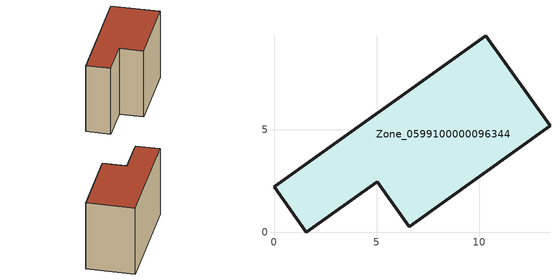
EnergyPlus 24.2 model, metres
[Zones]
Zone_0599100000096344
 floor ground (C_G): 10.31,9.58 13.44,5.19 6.59,0.27 5.02,2.47 1.58,0 0,2.22 z0
 wall outside (C_F): 13.44,5.19 10.31,9.58 0,2.22 1.58,0 5.02,2.47 6.59,0.27 13.44,5.19 z0:8.17
 roof outside (C_R): 10.31,9.58 0,2.22 1.58,0 5.02,2.47 6.59,0.27 13.44,5.19 z8.17
[BUILDING]
Pand.0599100000096344: North Axis=0; Terrain=City; Loads Convergence Tolerance Value=0.04; Temperature Convergence Tolerance Value=0.4; Solar Distribution=FullExterior; Maximum Number of Warmup Days=25; Minimum Number of Warmup Days=1
[Site:Location]
Rotterdam.The.Hague.AP_ZH_NLD Design_Conditions: Latitude=51.96; Longitude=4.45; Time Zone=1; Elevation=-4.5
[SITE:GROUNDTEMPERATURE:BUILDINGSURFACE]
18, 18, 18, 18, 18, 18, 18, 18, 18, 18, 18, 18
[MATERIAL] Thermal Absorptance=0.9; Solar Absorptance=0.7; Visible Absorptance=0.7
Name | Roughness | Thickness | Conductivity | Density | Specific Heat
G.TI.1975-1991 | MediumSmooth | 0.15 | 0.288461 | 540 | 1210
F.TI.1975-1991 | Rough | 0.3 | 0.230769 | 1920 | 840
R.TI.1975-1991 | MediumRough | 0.2 | 0.153846 | 1500 | 1000
[CONSTRUCTION]
C_G: G.TI.1975-1991
C_F: F.TI.1975-1991
C_R: R.TI.1975-1991
[ZONE]
Zone_0599100000096344: Type=1; Multiplier=1; Ceiling Height=Autocalculate; Volume=Autocalculate; Floor Area=autocalculate; Part of Total Floor Area=Yes
[ZONEINFILTRATION:DESIGNFLOWRATE]
Infil_Zone_0599100000096344: Zone or ZoneList or Space or SpaceList=Zone_0599100000096344; Schedule=AlwaysOn; Design Flow Rate Calculation Method=Flow/Area; Flow Rate per Floor Area=0.003; Constant Term Coefficient=1; Temperature Term Coefficient=0; Velocity Term Coefficient=0; Velocity Squared Term Coefficient=0
[HVACTEMPLATE:ZONE:IDEALLOADSAIRSYSTEM]
Zone_0599100000096344: Maximum Heating Supply Air Temperature=50; Minimum Cooling Supply Air Temperature=13; Maximum Heating Supply Air Humidity Ratio=0.0156; Minimum Cooling Supply Air Humidity Ratio=0.0077; Heating Limit=NoLimit; Cooling Limit=NoLimit; Dehumidification Control Type=ConstantSensibleHeatRatio; Cooling Sensible Heat Ratio=0.7; Dehumidification Setpoint=60; Humidification Control Type=None; Humidification Setpoint=30; Outdoor Air Method=None; Outdoor Air Flow Rate per Person=0.00944; Outdoor Air Flow Rate per Zone Floor Area=0; Outdoor Air Flow Rate per Zone=0; Demand Controlled Ventilation Type=None; Outdoor Air Economizer Type=NoEconomizer; Heat Recovery Type=None; Sensible Heat Recovery Effectiveness=0.7; Latent Heat Recovery Effectiveness=0.65
[ZONECONTROL:THERMOSTAT]
ThermostatControl_Zone_0599100000096344: Zone or ZoneList=Zone_0599100000096344; Control Type Schedule=DualSetpointControlType; Control 1=Thermostat_Zone_0599100000096344; Temperature Difference Between Cutout And Setpoint=0
[THERMOSTATSETPOINT:DUALSETPOINT]
Thermostat_Zone_0599100000096344: Heating Setpoint Temperature Schedule=HeatingSetpoint_Zone_0599100000096344; Cooling Setpoint Temperature Schedule=CoolingSetpoint_Zone_0599100000096344
[SCHEDULE:COMPACT]
HeatingSetpoint_Zone_0599100000096344: Through: 12/31, For: AllDays, Until: 24:00, 21
CoolingSetpoint_Zone_0599100000096344: Through: 12/31, For: AllDays, Until: 24:00, 24
DualSetpointControlType: Through: 12/31, For: AllDays, Until: 24:00, 4
AlwaysOn: Through: 12/31, For: AllDays, Until: 24:00, 1
